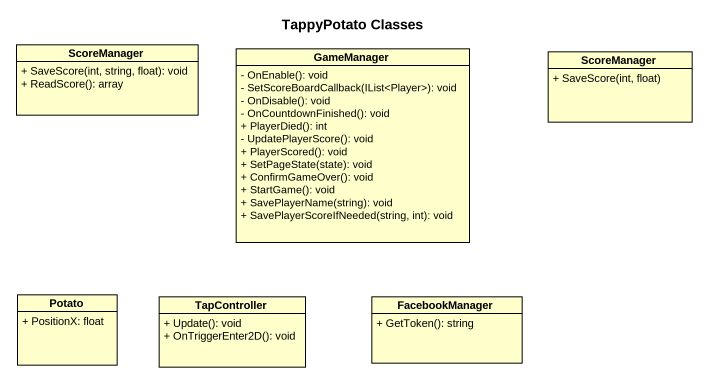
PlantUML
@startuml
title TappyPotato Classes
hide circle
hide empty members
skinparam classAttributeIconSize 0
class ScoreManager {
  + SaveScore(int, string, float): void
  + ReadScore(): array
}
class GameManager {
  - OnEnable(): void
  - SetScoreBoardCallback(IList<Player>): void
  - OnDisable(): void
  - OnCountdownFinished(): void
  + PlayerDied(): int
  - UpdatePlayerScore(): void
  + PlayerScored(): void
  + SetPageState(state): void
  + ConfirmGameOver(): void
  + StartGame(): void
  + SavePlayerName(string): void
  + SavePlayerScoreIfNeeded(string, int): void
}
class "ScoreManager" as ScoreManager_2 {
  + SaveScore(int, float)
}
class Potato {
  + PositionX: float
}
class TapController {
  + Update(): void
  + OnTriggerEnter2D(): void
}
class FacebookManager {
  + GetToken(): string
}
@enduml
